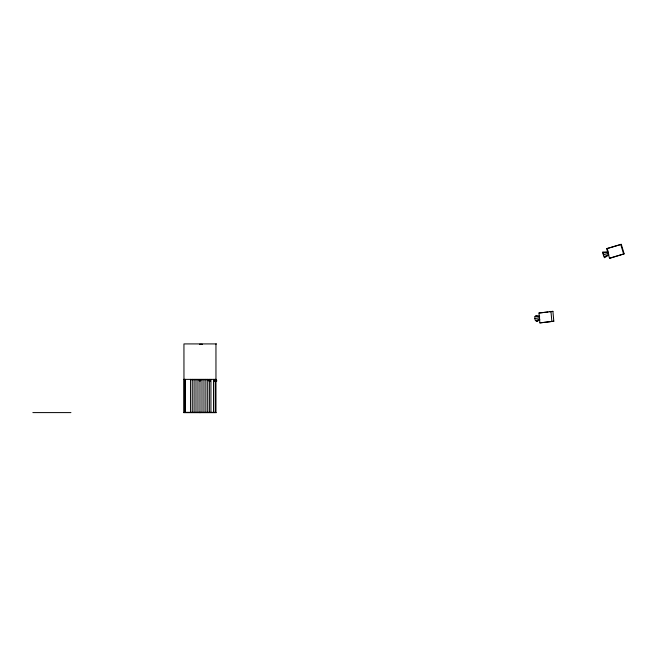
<?xml version="1.0" encoding="UTF-8"?>
<svg xmlns="http://www.w3.org/2000/svg" width="657" height="657" viewBox="0 0 657 657"><rect width="100%" height="100%" fill="white"/><g stroke="black" fill="none" stroke-linecap="round" stroke-linejoin="round"><path stroke-width="0.99" d="M215.003 380.797L213.5 381.044L213.426 380.502M214.289 381.044L214.182 380.502M209.148 380.805L209.255 380.354M210.281 380.346L210.281 380.945M199.252 412.251L199.49 412.662M602.748 252.929L602.863 252.116L607.906 251.853L608.858 255.023L604.53 257.667L602.748 252.929L607.84 252.321M604.53 257.667L604.645 256.854M539.783 319.951L536.687 321.38L535.398 320.534L534.716 318.497L535.028 316.46L536.169 315.615L539.446 316.165M200.73 380.723C200.738 378.276 197.215 381.807 200.599 380.74M536.687 321.38L539.52 319.828M603.923 256.854L608.513 254.563M213.476 380.428L215.003 380.641M535.398 320.534L539.824 319.113M606.666 248.683L621.3 244.338L624.15 253.857L610.098 258.201L609.515 258.201L606.666 248.683L621.3 244.338M609.515 258.201L624.15 253.857M603.183 254.891L608.086 253.438M200.714 412.662L200.952 412.251M538.986 313.003L552.915 311.352L553.802 321.24L539.882 322.891L538.986 313.003L547.93 312.042M549.925 311.763L552.915 311.352M539.882 322.891L553.802 321.24M534.716 318.497L539.438 317.947L539.619 316.781L535.028 316.46M216.58 343.915L183.944 343.915L183.985 412.333L215.972 412.333L215.956 343.948M183.664 379.368L216.301 379.368M190.563 379.697L209.394 379.697M208.778 380.313L210.388 380.378M215.825 380.452L216.728 380.485L216.728 381.101L215.825 381.109M208.778 380.97L210.297 380.97M32.85 412.596L70.931 412.596M183.664 412.662L216.301 412.662M536.169 315.615L537.451 316.46M602.863 252.116L603.471 252.929M620.717 244.338L623.567 253.857M607.249 248.683L608.103 251.541M550.952 311.352L551.847 321.24M215.217 379.368L215.217 412.333M213.509 379.368L213.509 412.333M210.946 379.368L210.946 412.333M209.394 379.368L209.394 412.333M207.702 379.368L207.702 412.333M205.879 379.368L205.879 412.333M203.966 379.368L203.966 412.333M202.438 344.268L199.482 344.268M201.986 379.368L201.986 412.333M199.983 379.368L199.983 412.333M197.971 379.368L197.971 412.333M195.991 379.368L195.991 412.333M194.078 379.368L194.078 412.333M192.263 379.368L192.263 412.333M190.563 379.368L190.563 412.333M185.479 379.368L185.479 412.333M184.74 379.368L184.74 412.333M184.239 379.368L184.239 412.333"/></g></svg>
